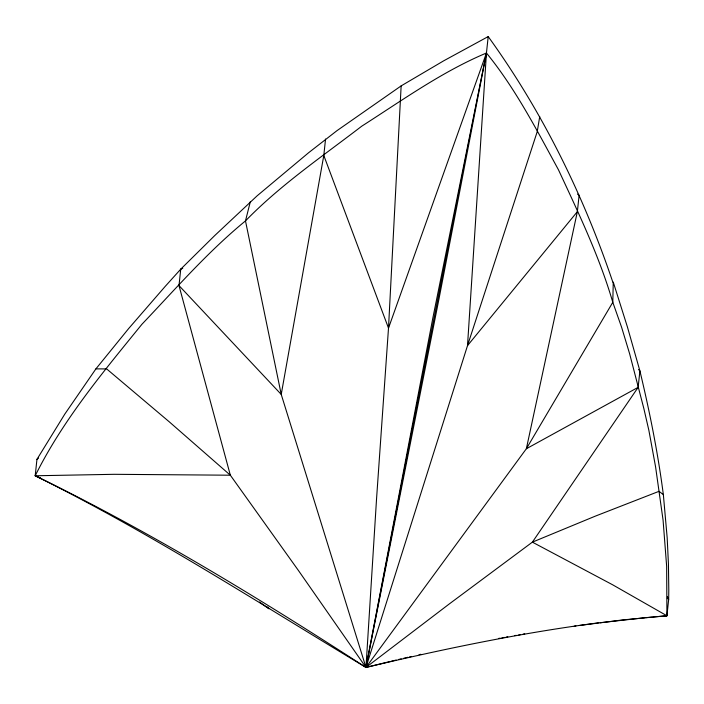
<?xml version="1.0" encoding="UTF-8"?>
<svg xmlns="http://www.w3.org/2000/svg" width="704" height="704" viewBox="0 0 704 704"><rect width="100%" height="100%" fill="white"/><g stroke="black" fill="none" stroke-linecap="round" stroke-linejoin="round"><path stroke-width="1.06" d="M598.33 622.855C520.071 633.063 442.71 649.167 365.966 667.427C256.731 601.832 149.609 532.268 35.2 475.772L36.951 459.342L64.768 414.154L95.911 368.87L128.656 328.548L165.194 286.405L180.743 269.157L214.755 235.541L257.127 195.818L308.572 152.759L336.987 130.654L401.148 85.888L443.784 60.764L488.206 36.573C542.432 111.663 583.801 195.809 613.228 283.369L612.797 302.298L621.597 327.254L629.605 353.698L643.817 408.408L648.886 430.426L655.591 466.928L663.08 520.212L666.653 566.377L666.926 615.771L652.696 617.003M401.148 85.888L388.502 328.117L376.552 498.802L365.966 667.427L387.71 662.094M579.374 625.486L622.574 619.934L666.926 615.771L668.677 599.342L668.791 589.811L668.439 564.089L667.19 537.935L663.353 494.622L659.006 491.33L595.17 516.199L532.382 542.142L449.117 604.067L365.966 667.427L298.575 570.706L230.34 475.209L178.992 285.586L180.743 269.157L182.75 268.33M488.206 36.573L486.446 53.002C515.469 88.616 536.554 129.668 558.457 169.787C578.565 213.083 599.324 256.344 612.797 302.298L526.363 448.738L365.966 667.427L281.23 394.416L323.796 155.47L325.547 139.04M613.254 282.102L627.431 326.99L639.901 370.911L638.15 387.341L526.363 448.738L577.359 211.666L579.11 195.237L577.5 194.093M539.722 116.6L537.214 131.701L467.509 345.629L365.966 667.427C258.966 598.189 149.961 531.485 35.2 475.772C62.867 420.077 102.978 372.205 141.944 324.254C175.516 288.93 207.68 251.9 245.485 220.898C280.482 184.906 322.098 156.622 361.733 126.192C402.336 100.258 441.804 71.808 486.446 53.002L467.509 345.629L577.359 211.666M365.966 667.427L419.082 394.002L486.446 53.002L438.997 298.83L365.966 667.427L432.925 317.601L486.446 53.002L388.502 328.117L323.796 155.47M250.334 201.678L245.485 220.898L281.23 394.416L178.992 285.586M180.259 271.084L180.743 269.157M638.15 387.341L532.382 542.142L612.63 584.786L666.926 615.771L664.954 615.648M36.951 459.342L38.509 458.084M388.546 661.892L390.227 661.487M391.072 661.285L393.598 660.678M394.442 660.475L396.132 660.07M398.666 659.463L401.201 658.865M403.735 658.266L405.434 657.862M406.278 657.659L407.977 657.263M409.675 656.867L411.374 656.471M419.038 654.694L420.746 654.298M498.52 638.475L500.201 638.167M501.89 637.868L504.416 637.41M506.106 637.111L507.795 636.812M514.554 635.624L516.252 635.334M518.786 634.902L520.485 634.612M523.019 634.181L524.718 633.89M574.218 626.208L575.934 625.962M600.116 622.741L644.732 617.76M645.612 617.672L651.807 617.091M95.911 368.87L106.665 368.922L169.25 421.81L230.34 475.209L114.118 474.311L35.2 475.772L40.506 477.91M259.503 601.99L268.822 608.766L267.714 606.91M667.251 598.048L668.677 599.342L667.401 596.658M638.519 369.477L639.901 370.911C649.695 411.734 657.932 452.971 663.353 494.622"/></g></svg>
